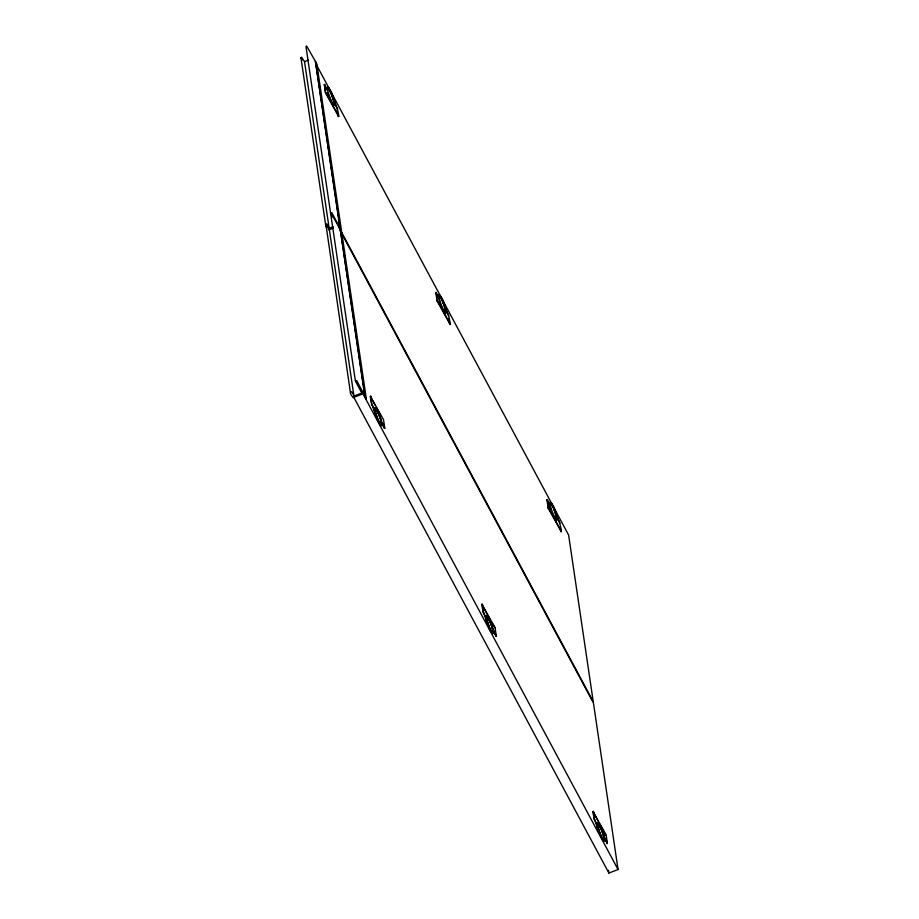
<?xml version="1.0" encoding="UTF-8"?>
<svg xmlns="http://www.w3.org/2000/svg" width="919" height="919" viewBox="0 0 919 919"><rect width="100%" height="100%" fill="white"/><g stroke="black" fill="none" stroke-linecap="round" stroke-linejoin="round"><path stroke-width="1.38" d="M381.638 425.474L381.626 423.487M550.056 502.452L549.562 504.646L546.908 499.695L550.067 504.451M604.254 840.644L604.231 838.656L607.402 843.412L606.149 834.911L592.985 811.523C593.456 819.541 597.649 826.296 599.67 833.97M326.727 226.556L325.556 224.339L300.95 57.794L301.535 57.15L304.534 61.665L329.14 228.211L333.092 226.694M340.8 230.841L341.466 230.589L339.996 228.188L315.47 61.47L306.59 45.961L305.993 46.605L330.599 213.151L332.563 216.85M339.996 228.188L331.92 212.794L330.599 213.151M365.613 398.731L366.267 398.467L364.797 396.078L340.283 229.359L331.391 213.84L330.806 214.495L355.412 381.04L361.833 393.068L353.953 396.1C351.701 388.3 347.692 391.919 353.206 397.571L354.033 397.732M364.797 396.078L356.733 380.684L355.412 381.04M304.534 61.665L308.474 60.149M327.451 89.281L327.44 87.282L328.382 87.385A9.581 1.608 69 0 1 332.023 93.956C334.045 101.641 338.238 108.385 338.709 116.414L325.544 93.014L324.292 84.525L326.946 89.476L326.934 87.477L328.347 87.719A9.041 1.516 69 0 1 332.575 95.587L333.367 97.816A9.316 1.562 69 0 1 334.39 104.674L333.907 104.525A9.041 1.516 69 0 1 329.68 96.656L328.876 94.416A9.316 1.562 69 0 1 327.853 87.558M325.544 93.014L324.798 84.33M336.274 106.868L334.792 102.962M337.445 107.914L337.365 110.946M332.931 227.935L328.405 229.681M353.953 396.1L329.347 229.555L333.287 228.038M439.902 295.367A9.581 1.608 69 0 1 443.544 301.937C445.554 309.611 449.759 316.366 450.218 324.384L437.065 300.995L435.813 292.495L438.972 297.251L438.96 295.263L439.902 295.367M437.065 300.995L436.318 292.299M448.966 315.895L446.312 310.944M384.785 428.243L382.132 423.291L382.143 425.279L380.696 425.371A9.581 1.608 69 0 1 377.054 418.8C375.044 411.126 370.839 404.371 370.38 396.353L383.533 419.742L384.785 428.243L382.293 424.716M371.632 404.842L370.885 396.146M374.286 409.794L372.138 404.647M549.562 504.646L549.539 502.647L550.998 502.555A9.581 1.608 69 0 1 554.639 509.126C556.65 516.811 560.854 523.554 561.314 531.584L548.161 508.184L547.414 499.499M560.062 523.083L557.408 518.132M481.889 604.323L495.054 627.723L496.306 636.212L493.135 631.456L493.158 633.455L492.216 633.352A9.581 1.608 69 0 1 488.575 626.781C486.553 619.096 482.36 612.353 481.889 604.323L489.884 619.222M483.153 612.824L482.406 604.128M485.806 617.775L483.658 612.628M495.054 627.723L491.217 621.703M594.248 820.012L593.49 811.328M596.902 824.963L594.754 819.817M618.05 869.523L362.971 393.814L353.815 397.33L608.895 873.05L618.05 869.523L593.444 702.989L340.398 231.06M315.378 61.642L316.848 64.043L341.466 230.589M340.191 229.532L341.661 231.933L366.267 398.467M439.374 295.539L439.856 295.688A9.041 1.516 69 0 1 444.095 303.569L444.888 305.797A9.316 1.562 69 0 1 445.91 312.655L445.428 312.506A9.041 1.516 69 0 1 441.189 304.626L440.396 302.397A9.316 1.562 69 0 1 439.374 295.539L438.443 295.458L438.466 297.446L435.813 292.495M438.868 295.734L439.351 295.884A9.041 1.516 69 0 1 443.578 303.764L444.382 305.993M445.405 312.851L444.922 312.701A9.041 1.516 69 0 1 443.417 310.725M381.787 425.531L380.742 425.049A9.041 1.516 69 0 1 376.503 417.169L375.71 414.94A9.316 1.562 69 0 1 374.688 408.082L375.17 408.231A9.041 1.516 69 0 1 379.398 416.112L380.202 418.34M550.47 502.727L550.952 502.888A9.041 1.516 69 0 1 555.191 510.757L555.984 512.986A9.316 1.562 69 0 1 557.006 519.844L556.523 519.694A9.041 1.516 69 0 1 552.285 511.826L551.492 509.586A9.316 1.562 69 0 1 550.47 502.727L549.907 502.394M486.714 615.868L487.196 616.017A9.041 1.516 69 0 1 491.424 623.886L492.228 626.126A9.316 1.562 69 0 1 493.25 632.984L492.768 632.823A9.041 1.516 69 0 1 488.529 624.954L487.736 622.726A9.316 1.562 69 0 1 486.714 615.868M492.745 633.18L492.251 633.019A9.041 1.516 69 0 1 488.023 625.15L487.231 622.921A9.316 1.562 69 0 1 486.208 616.063L486.691 616.212A9.041 1.516 69 0 1 490.918 624.081L491.711 626.321A9.316 1.562 69 0 1 492.745 633.18L493.664 633.26L493.652 631.261L496.306 636.212M597.293 823.252L597.787 823.401A9.041 1.516 69 0 1 602.014 831.281L602.807 833.51A9.316 1.562 69 0 1 603.84 840.368L604.403 840.713M603.312 840.54L604.759 840.448L604.748 838.461L607.402 843.412M315.585 63.181L568.631 535.099L593.237 701.645L338.824 227.154M324.292 84.525L326.279 88.235M326.061 92.819L338.709 116.414M437.57 300.8L450.218 324.384M548.666 507.989L561.314 531.584M302.11 60.011L300.95 57.794M329.14 228.211L326.785 223.868L325.556 224.339M329.347 229.555L327.072 225.327L326.027 225.166L350.369 392.229M326.923 227.901L325.763 225.683M370.38 396.353L375.032 405.038M376.365 407.519L380.363 414.974M592.985 811.523L598.315 821.448M599.647 823.929L605.632 835.107M554.123 509.321L556.903 518.327M443.027 302.133L445.807 311.139M331.518 94.152L334.286 103.158M555.478 513.181L554.674 510.953A9.041 1.516 69 0 0 550.447 503.084L549.964 502.923A9.316 1.562 69 0 0 549.7 503.359M598.326 830.11L599.119 832.338A9.041 1.516 69 0 0 603.346 840.219L603.84 840.368A9.581 1.608 69 0 1 600.176 833.774L597.407 824.768M332.862 98.011L332.069 95.783A9.041 1.516 69 0 0 327.83 87.902L327.348 87.753A9.316 1.562 69 0 0 327.061 89.166M329.174 96.851L328.37 94.611A9.316 1.562 69 0 1 327.727 92.497M560.176 527.529L560.808 531.779M606.058 837.944L606.896 843.608M608.481 870.224L608.895 873.05M546.908 499.695L548.161 508.184M448.874 318.916L449.713 324.579M494.962 630.744L495.8 636.407M337.778 113.772L338.192 116.61M383.648 424.187L384.28 428.438M316.607 67.121L317.021 69.947M317.446 72.762L317.859 75.588M319.318 85.467L319.732 88.293M322.029 103.813L322.443 106.638M323.902 116.518L324.327 119.344M326.613 134.863L327.038 137.689M328.497 147.568L328.91 150.394M331.208 165.914L331.621 168.74M334.964 191.324L335.378 194.15M335.791 196.965L336.216 199.791M337.675 209.67L338.089 212.496M339.548 222.375L339.961 225.189M342.247 240.652L342.672 243.478M344.131 253.357L344.545 256.171M346.842 271.702L347.256 274.528M351.426 302.753L351.839 305.579M355.182 328.152L355.596 330.978M356.021 333.804L356.434 336.63M357.893 346.509L358.307 349.323M359.766 359.203L360.191 362.029M360.604 364.854L361.018 367.68M362.477 377.56L362.902 380.374M315.47 61.47L340.202 228.245M340.283 229.359L365.015 396.135M361.42 390.242L361.833 393.068M486.312 617.579L489.08 626.586A9.581 1.608 69 0 0 492.722 633.157M374.791 409.598L377.571 418.604A9.581 1.608 69 0 0 381.201 425.175M597.867 823.171A9.684 1.62 69 0 1 603.99 837.301A9.684 1.62 69 0 1 600.923 836.704A9.684 1.62 69 0 1 596.902 822.976M604.151 840.368A9.408 1.574 69 0 1 598.258 830.041A9.408 1.574 69 0 1 598.947 824.745A9.408 1.574 69 0 1 604.254 839.552M444.83 312.942A9.684 1.62 69 0 1 444.061 311.943M438.478 297.641A9.684 1.62 69 0 1 442.108 300.088A9.684 1.62 69 0 1 445.807 313.126M439.248 300.479A9.316 1.562 69 0 1 438.8 298.618M441.579 307.026A9.041 1.516 69 0 1 440.683 304.821M445.359 313.092A9.408 1.574 69 0 1 444.038 311.794M440.35 304.051A9.408 1.574 69 0 1 439.581 301.777M438.593 297.894A9.408 1.574 69 0 1 438.443 296.55M438.903 295.493A9.408 1.574 69 0 1 443.762 304.143A9.408 1.574 69 0 1 445.508 313.08M333.919 105.363A9.684 1.62 69 0 1 333.321 104.961M326.957 89.66A9.684 1.62 69 0 1 330.587 92.107A9.684 1.62 69 0 1 334.286 105.145M327.072 89.924A9.408 1.574 69 0 1 329.289 89.729A9.408 1.574 69 0 1 333.93 101.561A9.408 1.574 69 0 1 332.529 103.813M329.737 98.356A9.408 1.574 69 0 1 328.841 96.07M555.926 520.131A9.684 1.62 69 0 1 553.261 515.697A9.408 1.574 69 0 0 555.133 518.982M550.573 508.793A9.684 1.62 69 0 1 549.964 506.645M549.573 504.83A9.684 1.62 69 0 1 552.71 506.266A9.684 1.62 69 0 1 557.017 519.499M556.018 519.89A9.041 1.516 69 0 1 555.34 519.166M554.513 517.914A9.041 1.516 69 0 1 552.675 514.215M550.676 508.965A9.408 1.574 69 0 1 550.079 506.874M549.688 505.094A9.408 1.574 69 0 1 549.539 503.738M549.654 502.923A9.408 1.574 69 0 1 554.111 509.448A9.408 1.574 69 0 1 556.811 520.051M375.676 408.036L375.193 407.887A9.316 1.562 69 0 0 376.216 414.745L377.02 416.973A9.041 1.516 69 0 0 381.247 424.854L381.73 425.003A9.316 1.562 69 0 0 380.707 418.145L379.915 415.916A9.041 1.516 69 0 0 375.676 408.036M598.292 823.206L597.809 823.056A9.316 1.562 69 0 0 598.832 829.914L599.625 832.143A9.041 1.516 69 0 0 603.863 840.023L604.346 840.173A9.316 1.562 69 0 0 603.323 833.315L602.519 831.086A9.041 1.516 69 0 0 598.292 823.206M486.197 619.774A9.684 1.62 69 0 0 492.768 633.662A9.684 1.62 69 0 0 489.448 620.405A9.684 1.62 69 0 0 486.197 619.774M486.312 620.003A9.408 1.574 69 0 0 492.699 633.421A9.408 1.574 69 0 0 489.402 620.428A9.408 1.574 69 0 0 486.312 620.003M374.803 412.034A9.408 1.574 69 0 0 381.178 425.44A9.408 1.574 69 0 0 377.881 412.459A9.684 1.62 69 0 0 374.688 411.804A9.684 1.62 69 0 0 381.259 425.692A9.684 1.62 69 0 0 377.927 412.436A9.408 1.574 69 0 0 374.803 412.034"/></g></svg>
